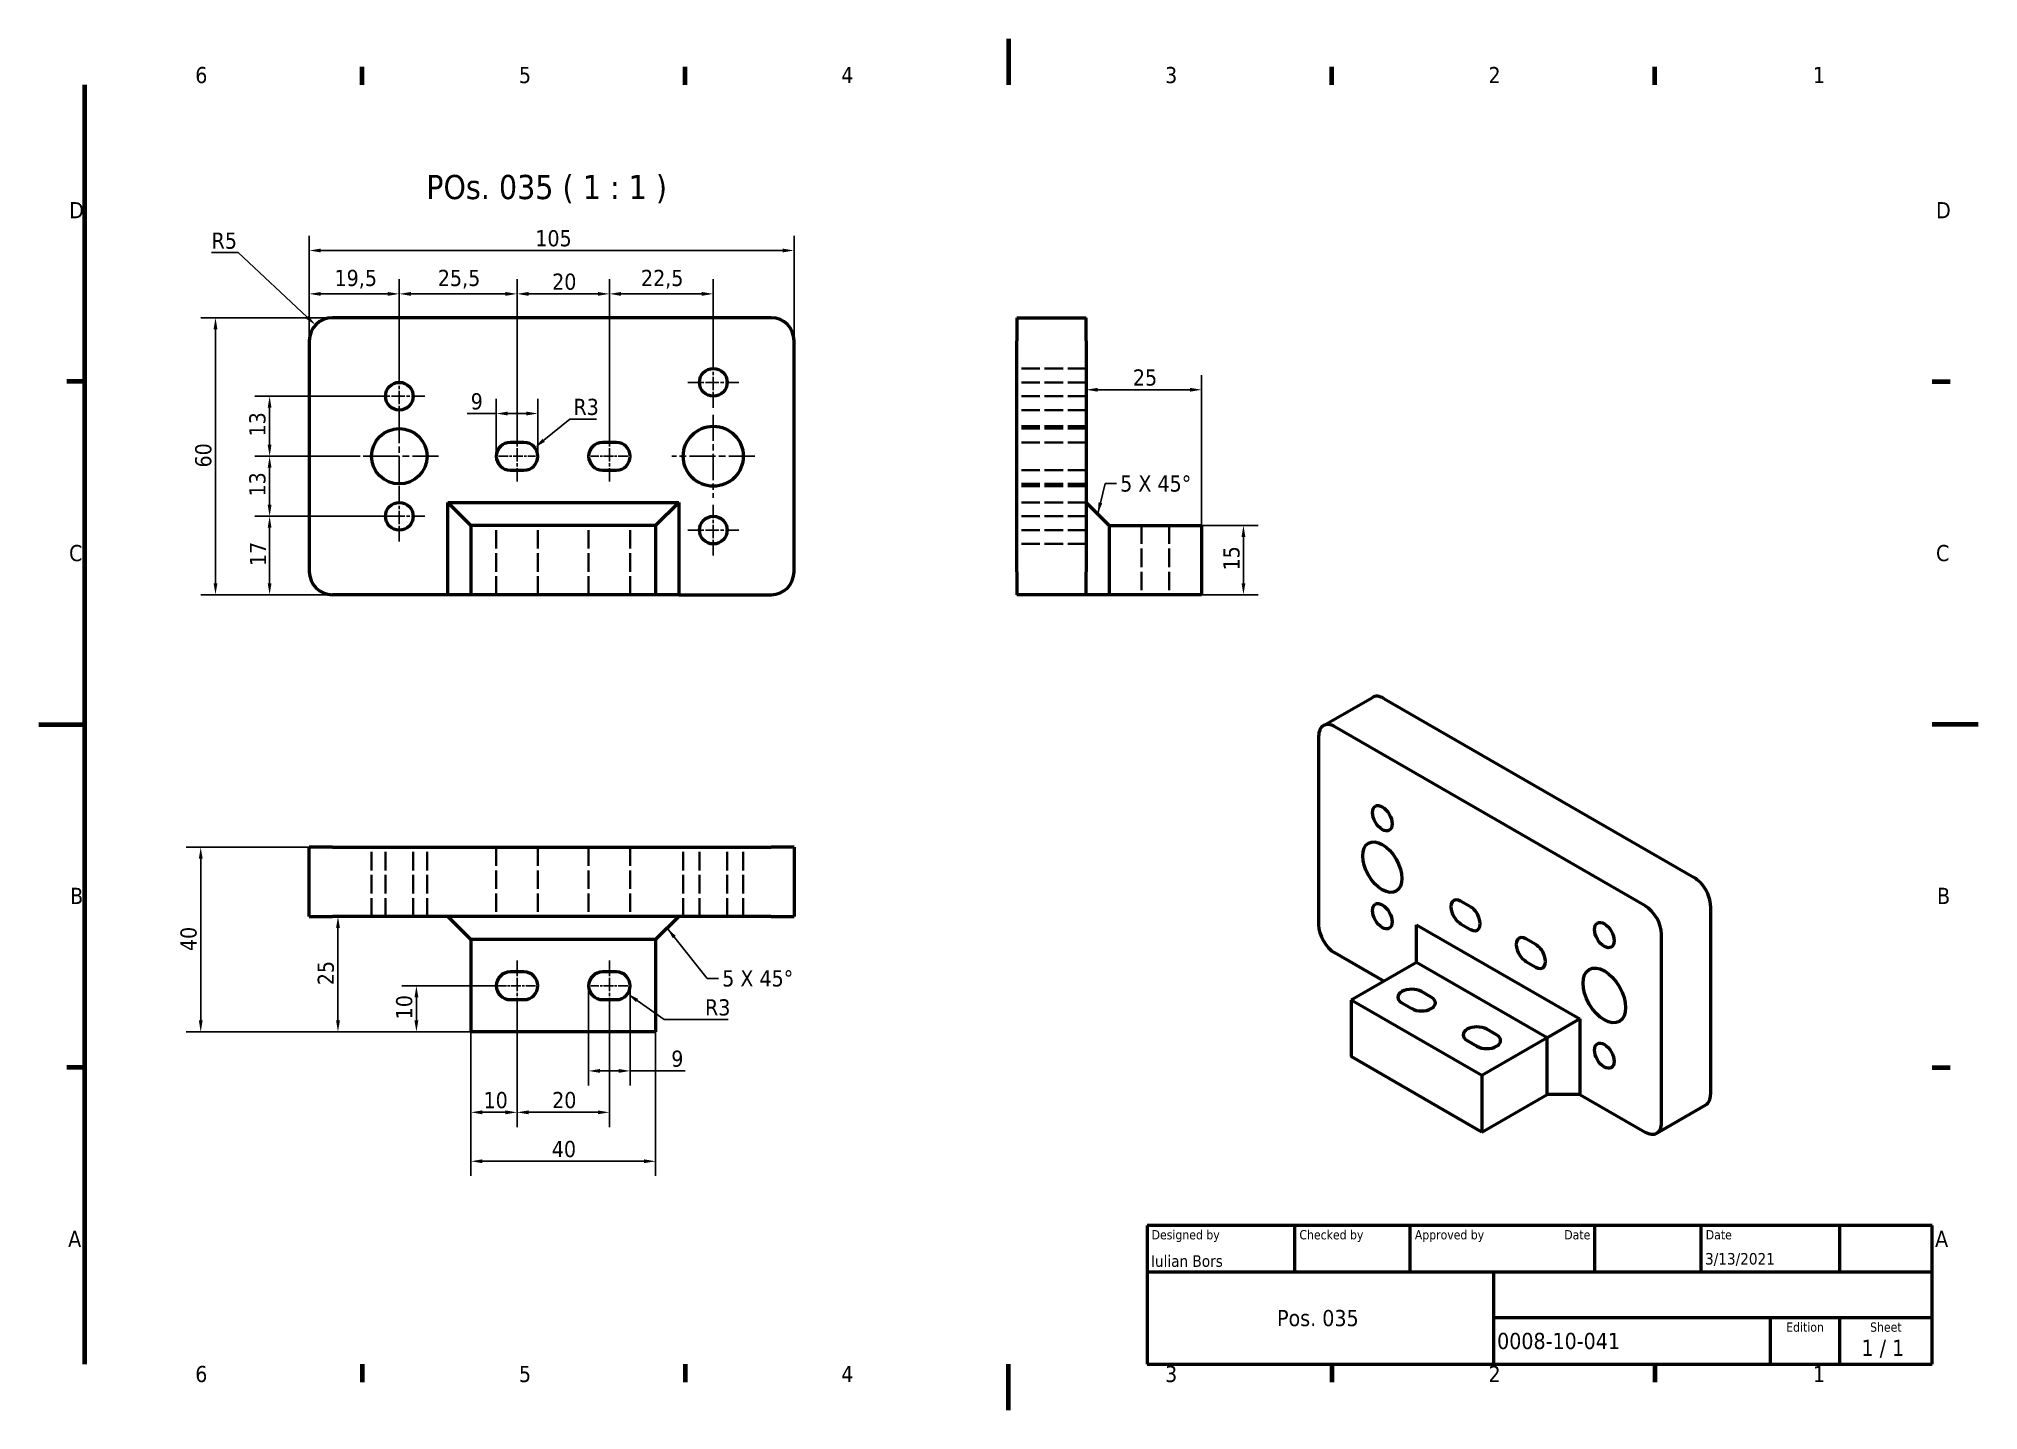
# Model space of a CAD drawing. Header units: millimetres. Extents: x 0 to 420, y 0 to 297.
import ezdxf
from ezdxf.enums import TextEntityAlignment as Align

# ---------------------------------------------------------------- set-up
doc = ezdxf.new("R2010")
doc.units = ezdxf.units.MM
doc.linetypes.add('CHAIN', pattern=[0.3543, 0.2362, -0.0295, 0.0591, -0.0295])
doc.linetypes.add('DASHED', pattern=[0.2068, 0.1655, -0.0413])
for name, color, linetype, lineweight in [('Border (ISO)', 7, 'Continuous', 70), ('Center Mark (ISO)', 7, 'Continuous', 25), ('Centerline (ISO)', 7, 'Continuous', 25), ('Dimension (ISO)', 7, 'Continuous', 25), ('Hidden (ISO)', 7, 'DASHED', 35), ('Symbol (ISO)', 7, 'Continuous', 25), ('Title (ISO)', 7, 'Continuous', 50), ('Visible (ISO)', 7, 'Continuous', 50)]:
    doc.layers.add(name, color=color, linetype=linetype, lineweight=lineweight)
doc.styles.add('Note Text (ISO)', font='tahoma.ttf')
doc.styles.add('Text Style39', font='tahoma.ttf')
doc.styles.add('Text Style41', font='tahoma.ttf')
doc.styles.add('Text Style45', font='tahoma.ttf')
doc.dimstyles.new('Default - Method 1b (ISO)', dxfattribs={"dimtxt": 3.5, "dimasz": 2.5, "dimexe": 3.175, "dimexo": 0, "dimgap": 0.762, "dimtad": 1, "dimtoh": 1, "dimrnd": 1e-08, "dimtxsty": 'Note Text (ISO)', "dimcen": 0.09, "dimdle": 10, "dimclrd": 256, "dimclre": 256, "dimclrt": 256, "dimazin": 2, "dimtfac": 1, "dimtmove": 0, "dimatfit": 3, "dimfxl": 0, "dimtolj": 1, "dimlwd": -1, "dimlwe": -1, "dimarcsym": 0})
doc.dimstyles.new('Default - Method 2b (ISO)$7', dxfattribs={"dimtxt": 3.5, "dimasz": 2.5, "dimexe": 3.175, "dimexo": 0, "dimgap": 0.762, "dimtad": 1, "dimtih": 1, "dimtoh": 1, "dimrnd": 1e-08, "dimtxsty": 'Note Text (ISO)', "dimcen": 0.09, "dimdle": 10, "dimclrd": 256, "dimclre": 256, "dimclrt": 256, "dimazin": 2, "dimtfac": 1, "dimtmove": 0, "dimatfit": 3, "dimfxl": 0, "dimtolj": 1, "dimlwd": -1, "dimlwe": -1, "dimarcsym": 0})

# ---------------------------------------------------------------- blocks, each defined once
blk = doc.blocks.new('Borders Default Border')
at = {"layer": 'Border (ISO)'}
for p, q in [((70, 287), (70, 290.9)), ((140, 287), (140, 290.9)), ((280, 287), (280, 290.9)), ((350, 287), (350, 290.9)), ((10, 222.75), (6.1, 222.75)), ((410, 222.75), (413.9, 222.75)), ((10, 74.25), (6.1, 74.25)), ((410, 74.25), (413.9, 74.25)), ((70, 10), (70, 6.1)), ((140, 10), (140, 6.1)), ((280, 10), (280, 6.1)), ((350, 10), (350, 6.1))]:
    blk.add_line(p, q, dxfattribs=at)
at = {"layer": 'Border (ISO)', "flags": 128}
for points in [[(210, 297), (210, 287)], [(10, 10), (10, 287)], [(0, 148.5), (10, 148.5)], [(420, 148.5), (410, 148.5)], [(210, 0), (210, 10)]]:
    blk.add_lwpolyline(points, dxfattribs=at)
at = {"layer": 'Border (ISO)', "char_height": 3.5, "attachment_point": 7, "style": 'Note Text (ISO)'}
for s, insert in [('6', (33.88, 287.33)), ('5', (103.98, 287.33)), ('4', (173.78, 287.4)), ('3', (243.91, 287.33)), ('2', (313.94, 287.4)), ('1', (384.21, 287.4)), ('D', (6.57, 258.13)), ('D', (410.87, 258.13)), ('C', (6.56, 183.81)), ('C', (410.86, 183.81)), ('B', (6.78, 109.63)), ('B', (411.08, 109.63)), ('A', (6.36, 35.38)), ('A', (410.66, 35.38)), ('6', (33.88, 6.03)), ('5', (103.98, 6.03)), ('4', (173.78, 6.1)), ('3', (243.91, 6.03)), ('2', (313.94, 6.1)), ('1', (384.21, 6.1))]:
    blk.add_mtext(s, dxfattribs=dict(at, insert=insert))
blk = doc.blocks.new('*D5')
at = {"layer": 'Defpoints', "color": 0}
for p in [(49.99, 193.6), (78.07, 193.6), (63.57, 176.6)]:
    blk.add_point(p, dxfattribs=at)
at = {"layer": 'Dimension (ISO)'}
for p, q in [((78.07, 193.6), (46.81, 193.6)), ((49.99, 179.1), (49.99, 191.1)), ((63.57, 176.6), (46.81, 176.6))]:
    blk.add_line(p, q, dxfattribs=at)
for points in [[(49.57, 191.1), (50.4, 191.1), (49.99, 193.6)], [(49.57, 179.1), (50.4, 179.1), (49.99, 176.6)]]:
    blk.add_solid(points, dxfattribs=at)
at = {"layer": 'Dimension (ISO)', "insert": (45.71, 182.82), "char_height": 3.5, "attachment_point": 1, "rotation": 90, "style": 'Note Text (ISO)'}
blk.add_mtext('\\A1;17', dxfattribs=at)
blk = doc.blocks.new('*D6')
at = {"layer": 'Defpoints', "color": 0}
for p in [(49.99, 206.6), (69.57, 206.6), (72.57, 193.6)]:
    blk.add_point(p, dxfattribs=at)
at = {"layer": 'Dimension (ISO)'}
for p, q in [((69.57, 206.6), (46.81, 206.6)), ((49.99, 196.1), (49.99, 204.1)), ((72.57, 193.6), (46.81, 193.6))]:
    blk.add_line(p, q, dxfattribs=at)
for points in [[(49.57, 204.1), (50.4, 204.1), (49.99, 206.6)], [(49.57, 196.1), (50.4, 196.1), (49.99, 193.6)]]:
    blk.add_solid(points, dxfattribs=at)
at = {"layer": 'Dimension (ISO)', "insert": (45.58, 197.87), "char_height": 3.5, "attachment_point": 1, "rotation": 90, "style": 'Note Text (ISO)'}
blk.add_mtext('\\A1;13', dxfattribs=at)
blk = doc.blocks.new('*D7')
at = {"layer": 'Defpoints', "color": 0}
for p in [(49.99, 219.6), (72.57, 219.6), (69.57, 206.6)]:
    blk.add_point(p, dxfattribs=at)
at = {"layer": 'Dimension (ISO)'}
for p, q in [((72.57, 219.6), (46.81, 219.6)), ((49.99, 209.1), (49.99, 217.1)), ((69.57, 206.6), (46.81, 206.6))]:
    blk.add_line(p, q, dxfattribs=at)
for points in [[(49.57, 217.1), (50.4, 217.1), (49.99, 219.6)], [(49.57, 209.1), (50.4, 209.1), (49.99, 206.6)]]:
    blk.add_solid(points, dxfattribs=at)
at = {"layer": 'Dimension (ISO)', "insert": (45.58, 210.87), "char_height": 3.5, "attachment_point": 1, "rotation": 90, "style": 'Note Text (ISO)'}
blk.add_mtext('\\A1;13', dxfattribs=at)
blk = doc.blocks.new('*D8')
at = {"layer": 'Defpoints', "color": 0}
for p in [(38.27, 236.6), (63.57, 236.6), (63.57, 176.6)]:
    blk.add_point(p, dxfattribs=at)
at = {"layer": 'Dimension (ISO)'}
for p, q in [((63.57, 236.6), (35.09, 236.6)), ((38.27, 179.1), (38.27, 234.1)), ((63.57, 176.6), (35.09, 176.6))]:
    blk.add_line(p, q, dxfattribs=at)
for points in [[(37.85, 234.1), (38.68, 234.1), (38.27, 236.6)], [(37.85, 179.1), (38.68, 179.1), (38.27, 176.6)]]:
    blk.add_solid(points, dxfattribs=at)
at = {"layer": 'Dimension (ISO)', "insert": (33.86, 204.16), "char_height": 3.5, "attachment_point": 1, "rotation": 90, "style": 'Note Text (ISO)'}
blk.add_mtext('\\A1;60', dxfattribs=at)
blk = doc.blocks.new('*D9')
at = {"layer": 'Defpoints', "color": 0}
for p in [(78.07, 241.76), (58.57, 231.6), (78.07, 225.1)]:
    blk.add_point(p, dxfattribs=at)
at = {"layer": 'Dimension (ISO)'}
for p, q in [((58.57, 231.6), (58.57, 244.93)), ((78.07, 225.1), (78.07, 244.93)), ((61.07, 241.76), (75.57, 241.76))]:
    blk.add_line(p, q, dxfattribs=at)
for points in [[(61.07, 242.17), (61.07, 241.34), (58.57, 241.76)], [(75.57, 242.17), (75.57, 241.34), (78.07, 241.76)]]:
    blk.add_solid(points, dxfattribs=at)
at = {"layer": 'Dimension (ISO)', "insert": (64.04, 246.96), "char_height": 3.5, "attachment_point": 1, "style": 'Note Text (ISO)'}
blk.add_mtext('\\A1;19,5', dxfattribs=at)
blk = doc.blocks.new('*D10')
at = {"layer": 'Defpoints', "color": 0}
for p in [(103.57, 241.76), (78.07, 225.1), (103.57, 212.1)]:
    blk.add_point(p, dxfattribs=at)
at = {"layer": 'Dimension (ISO)'}
for p, q in [((78.07, 225.1), (78.07, 244.93)), ((103.57, 212.1), (103.57, 244.93)), ((80.57, 241.76), (101.07, 241.76))]:
    blk.add_line(p, q, dxfattribs=at)
for points in [[(80.57, 242.17), (80.57, 241.34), (78.07, 241.76)], [(101.07, 242.17), (101.07, 241.34), (103.57, 241.76)]]:
    blk.add_solid(points, dxfattribs=at)
at = {"layer": 'Dimension (ISO)', "insert": (86.41, 246.96), "char_height": 3.5, "attachment_point": 1, "style": 'Note Text (ISO)'}
blk.add_mtext('\\A1;25,5', dxfattribs=at)
blk = doc.blocks.new('*D11')
at = {"layer": 'Defpoints', "color": 0}
for p in [(123.57, 241.76), (103.57, 212.1), (123.57, 212.1)]:
    blk.add_point(p, dxfattribs=at)
at = {"layer": 'Dimension (ISO)'}
for p, q in [((103.57, 212.1), (103.57, 244.93)), ((123.57, 212.1), (123.57, 244.93)), ((106.07, 241.76), (121.07, 241.76))]:
    blk.add_line(p, q, dxfattribs=at)
for points in [[(106.07, 242.17), (106.07, 241.34), (103.57, 241.76)], [(121.07, 242.17), (121.07, 241.34), (123.57, 241.76)]]:
    blk.add_solid(points, dxfattribs=at)
at = {"layer": 'Dimension (ISO)', "insert": (111.17, 246.16), "char_height": 3.5, "attachment_point": 1, "style": 'Note Text (ISO)'}
blk.add_mtext('\\A1;20', dxfattribs=at)
blk = doc.blocks.new('*D12')
at = {"layer": 'Defpoints', "color": 0}
for p in [(146.07, 241.76), (146.07, 228.1), (123.57, 212.1)]:
    blk.add_point(p, dxfattribs=at)
at = {"layer": 'Dimension (ISO)'}
for p, q in [((123.57, 212.1), (123.57, 244.93)), ((146.07, 228.1), (146.07, 244.93)), ((126.07, 241.76), (143.57, 241.76))]:
    blk.add_line(p, q, dxfattribs=at)
for points in [[(126.07, 242.17), (126.07, 241.34), (123.57, 241.76)], [(143.57, 242.17), (143.57, 241.34), (146.07, 241.76)]]:
    blk.add_solid(points, dxfattribs=at)
at = {"layer": 'Dimension (ISO)', "insert": (130.41, 246.96), "char_height": 3.5, "attachment_point": 1, "style": 'Note Text (ISO)'}
blk.add_mtext('\\A1;22,5', dxfattribs=at)
blk = doc.blocks.new('*D13')
at = {"layer": 'Defpoints', "color": 0}
for p in [(163.57, 251.15), (58.57, 231.6), (163.57, 231.6)]:
    blk.add_point(p, dxfattribs=at)
at = {"layer": 'Dimension (ISO)'}
for p, q in [((58.57, 231.6), (58.57, 254.33)), ((163.57, 231.6), (163.57, 254.33)), ((61.07, 251.15), (161.07, 251.15))]:
    blk.add_line(p, q, dxfattribs=at)
for points in [[(61.07, 251.57), (61.07, 250.74), (58.57, 251.15)], [(161.07, 251.57), (161.07, 250.74), (163.57, 251.15)]]:
    blk.add_solid(points, dxfattribs=at)
at = {"layer": 'Dimension (ISO)', "insert": (107.52, 255.56), "char_height": 3.5, "attachment_point": 1, "style": 'Note Text (ISO)'}
blk.add_mtext('\\A1;105', dxfattribs=at)
blk = doc.blocks.new('*D14')
at = {"layer": 'Defpoints', "color": 0}
for p in [(59.93, 235.02), (63.57, 231.6)]:
    blk.add_point(p, dxfattribs=at)
at = {"layer": 'Dimension (ISO)'}
for p, q in [((37.42, 250.71), (43.19, 250.71)), ((43.19, 250.71), (58.1, 236.73))]:
    blk.add_line(p, q, dxfattribs=at)
blk.add_solid([(58.39, 237.03), (57.82, 236.42), (59.93, 235.02)], dxfattribs=at)
at = {"layer": 'Dimension (ISO)', "insert": (37.42, 255.04), "char_height": 3.5, "attachment_point": 1, "style": 'Note Text (ISO)'}
blk.add_mtext('\\A1;R5', dxfattribs=at)
blk = doc.blocks.new('*D15')
at = {"layer": 'Defpoints', "color": 0}
for p in [(63.57, 121.91), (35.07, 81.91), (93.57, 81.91)]:
    blk.add_point(p, dxfattribs=at)
at = {"layer": 'Dimension (ISO)'}
for p, q in [((63.57, 121.91), (31.9, 121.91)), ((35.07, 119.41), (35.07, 84.41)), ((93.57, 81.91), (31.9, 81.91))]:
    blk.add_line(p, q, dxfattribs=at)
for points in [[(34.66, 119.41), (35.49, 119.41), (35.07, 121.91)], [(34.66, 84.41), (35.49, 84.41), (35.07, 81.91)]]:
    blk.add_solid(points, dxfattribs=at)
at = {"layer": 'Dimension (ISO)', "insert": (30.67, 99.43), "char_height": 3.5, "attachment_point": 1, "rotation": 90, "style": 'Note Text (ISO)'}
blk.add_mtext('\\A1;40', dxfattribs=at)
blk = doc.blocks.new('*D16')
at = {"layer": 'Defpoints', "color": 0}
for p in [(64.79, 106.91), (64.79, 81.91), (93.57, 81.91)]:
    blk.add_point(p, dxfattribs=at)
at = {"layer": 'Dimension (ISO)'}
for p, q in [((64.79, 104.41), (64.79, 84.41)), ((93.57, 81.91), (61.62, 81.91))]:
    blk.add_line(p, q, dxfattribs=at)
for points in [[(64.38, 104.41), (65.21, 104.41), (64.79, 106.91)], [(64.38, 84.41), (65.21, 84.41), (64.79, 81.91)]]:
    blk.add_solid(points, dxfattribs=at)
at = {"layer": 'Dimension (ISO)', "insert": (60.39, 92.04), "char_height": 3.5, "attachment_point": 1, "rotation": 90, "style": 'Note Text (ISO)'}
blk.add_mtext('\\A1;25', dxfattribs=at)
blk = doc.blocks.new('*D17')
at = {"layer": 'Defpoints', "color": 0}
for p in [(99.57, 91.91), (81.78, 81.91), (93.57, 81.91)]:
    blk.add_point(p, dxfattribs=at)
at = {"layer": 'Dimension (ISO)'}
for p, q in [((99.57, 91.91), (78.6, 91.91)), ((81.78, 89.41), (81.78, 84.41)), ((93.57, 81.91), (78.6, 81.91))]:
    blk.add_line(p, q, dxfattribs=at)
for points in [[(81.36, 89.41), (82.19, 89.41), (81.78, 91.91)], [(81.36, 84.41), (82.19, 84.41), (81.78, 81.91)]]:
    blk.add_solid(points, dxfattribs=at)
at = {"layer": 'Dimension (ISO)', "insert": (77.37, 84.65), "char_height": 3.5, "attachment_point": 1, "rotation": 90, "style": 'Note Text (ISO)'}
blk.add_mtext('\\A1;10', dxfattribs=at)
blk = doc.blocks.new('*D18')
at = {"layer": 'Defpoints', "color": 0}
for p in [(108.07, 215.84), (99.07, 206.6), (108.07, 206.6)]:
    blk.add_point(p, dxfattribs=at)
at = {"layer": 'Dimension (ISO)'}
for p, q in [((99.07, 206.6), (99.07, 219.02)), ((108.07, 206.6), (108.07, 219.02)), ((99.07, 215.84), (92.78, 215.84)), ((105.57, 215.84), (101.57, 215.84))]:
    blk.add_line(p, q, dxfattribs=at)
for points in [[(101.57, 216.26), (101.57, 215.43), (99.07, 215.84)], [(105.57, 216.26), (105.57, 215.43), (108.07, 215.84)]]:
    blk.add_solid(points, dxfattribs=at)
at = {"layer": 'Dimension (ISO)', "insert": (93.54, 220.24), "char_height": 3.5, "attachment_point": 1, "style": 'Note Text (ISO)'}
blk.add_mtext('\\A1;9', dxfattribs=at)
blk = doc.blocks.new('*D19')
at = {"layer": 'Defpoints', "color": 0}
for p in [(105.07, 206.6), (107.41, 208.48)]:
    blk.add_point(p, dxfattribs=at)
at = {"layer": 'Dimension (ISO)'}
for p, q in [((115.02, 214.64), (109.35, 210.05)), ((120.77, 214.64), (115.02, 214.64))]:
    blk.add_line(p, q, dxfattribs=at)
blk.add_solid([(109.09, 210.38), (109.61, 209.73), (107.41, 208.48)], dxfattribs=at)
at = {"layer": 'Dimension (ISO)', "insert": (115.78, 219.04), "char_height": 3.5, "attachment_point": 1, "style": 'Note Text (ISO)'}
blk.add_mtext('\\A1;R3', dxfattribs=at)
blk = doc.blocks.new('*D20')
at = {"layer": 'Defpoints', "color": 0}
for p in [(103.57, 86.41), (93.57, 81.91), (103.57, 64.51)]:
    blk.add_point(p, dxfattribs=at)
at = {"layer": 'Dimension (ISO)'}
for p, q in [((103.57, 86.41), (103.57, 61.33)), ((93.57, 81.91), (93.57, 61.33)), ((96.07, 64.51), (101.07, 64.51))]:
    blk.add_line(p, q, dxfattribs=at)
for points in [[(96.07, 64.93), (96.07, 64.09), (93.57, 64.51)], [(101.07, 64.93), (101.07, 64.09), (103.57, 64.51)]]:
    blk.add_solid(points, dxfattribs=at)
at = {"layer": 'Dimension (ISO)', "insert": (96.31, 68.91), "char_height": 3.5, "attachment_point": 1, "style": 'Note Text (ISO)'}
blk.add_mtext('\\A1;10', dxfattribs=at)
blk = doc.blocks.new('*D21')
at = {"layer": 'Defpoints', "color": 0}
for p in [(103.57, 86.41), (123.57, 86.41), (123.57, 64.51)]:
    blk.add_point(p, dxfattribs=at)
at = {"layer": 'Dimension (ISO)'}
for p, q in [((103.57, 86.41), (103.57, 61.33)), ((123.57, 86.41), (123.57, 61.33)), ((106.07, 64.51), (121.07, 64.51))]:
    blk.add_line(p, q, dxfattribs=at)
for points in [[(106.07, 64.93), (106.07, 64.09), (103.57, 64.51)], [(121.07, 64.93), (121.07, 64.09), (123.57, 64.51)]]:
    blk.add_solid(points, dxfattribs=at)
at = {"layer": 'Dimension (ISO)', "insert": (111.17, 68.92), "char_height": 3.5, "attachment_point": 1, "style": 'Note Text (ISO)'}
blk.add_mtext('\\A1;20', dxfattribs=at)
blk = doc.blocks.new('*D22')
at = {"layer": 'Defpoints', "color": 0}
for p in [(93.57, 81.91), (133.57, 81.91), (133.57, 53.91)]:
    blk.add_point(p, dxfattribs=at)
at = {"layer": 'Dimension (ISO)'}
for p, q in [((93.57, 81.91), (93.57, 50.74)), ((133.57, 81.91), (133.57, 50.74)), ((96.07, 53.91), (131.07, 53.91))]:
    blk.add_line(p, q, dxfattribs=at)
for points in [[(96.07, 54.33), (96.07, 53.5), (93.57, 53.91)], [(131.07, 54.33), (131.07, 53.5), (133.57, 53.91)]]:
    blk.add_solid(points, dxfattribs=at)
at = {"layer": 'Dimension (ISO)', "insert": (111.09, 58.32), "char_height": 3.5, "attachment_point": 1, "style": 'Note Text (ISO)'}
blk.add_mtext('\\A1;40', dxfattribs=at)
blk = doc.blocks.new('*D23')
at = {"layer": 'Defpoints', "color": 0}
for p in [(119.07, 91.91), (128.07, 91.91), (128.07, 73.48)]:
    blk.add_point(p, dxfattribs=at)
at = {"layer": 'Dimension (ISO)'}
for p, q in [((119.07, 91.91), (119.07, 70.3)), ((128.07, 91.91), (128.07, 70.3)), ((121.57, 73.48), (125.57, 73.48)), ((128.07, 73.48), (140, 73.48))]:
    blk.add_line(p, q, dxfattribs=at)
for points in [[(121.57, 73.9), (121.57, 73.06), (119.07, 73.48)], [(125.57, 73.9), (125.57, 73.06), (128.07, 73.48)]]:
    blk.add_solid(points, dxfattribs=at)
at = {"layer": 'Dimension (ISO)', "insert": (136.97, 77.88), "char_height": 3.5, "attachment_point": 1, "style": 'Note Text (ISO)'}
blk.add_mtext('\\A1;9', dxfattribs=at)
blk = doc.blocks.new('*D24')
at = {"layer": 'Defpoints', "color": 0}
for p in [(125.07, 91.91), (127.53, 90.18)]:
    blk.add_point(p, dxfattribs=at)
at = {"layer": 'Dimension (ISO)'}
for p, q in [((135.46, 84.59), (129.57, 88.74)), ((149.27, 84.59), (135.46, 84.59))]:
    blk.add_line(p, q, dxfattribs=at)
blk.add_solid([(129.81, 89.08), (129.33, 88.4), (127.53, 90.18)], dxfattribs=at)
at = {"layer": 'Dimension (ISO)', "insert": (144.28, 88.99), "char_height": 3.5, "attachment_point": 1, "style": 'Note Text (ISO)'}
blk.add_mtext('\\A1;R3', dxfattribs=at)
blk = doc.blocks.new('*D25')
at = {"layer": 'Defpoints', "color": 0}
for p in [(226.82, 220.99), (251.82, 220.99), (251.82, 191.6)]:
    blk.add_point(p, dxfattribs=at)
at = {"layer": 'Dimension (ISO)'}
for p, q in [((251.82, 191.6), (251.82, 224.17)), ((229.32, 220.99), (249.32, 220.99))]:
    blk.add_line(p, q, dxfattribs=at)
for points in [[(229.32, 221.41), (229.32, 220.58), (226.82, 220.99)], [(249.32, 221.41), (249.32, 220.58), (251.82, 220.99)]]:
    blk.add_solid(points, dxfattribs=at)
at = {"layer": 'Dimension (ISO)', "insert": (236.94, 225.4), "char_height": 3.5, "attachment_point": 1, "style": 'Note Text (ISO)'}
blk.add_mtext('\\A1;25', dxfattribs=at)
blk = doc.blocks.new('*D26')
at = {"layer": 'Defpoints', "color": 0}
for p in [(251.82, 191.6), (251.82, 176.6), (260.88, 176.6)]:
    blk.add_point(p, dxfattribs=at)
at = {"layer": 'Dimension (ISO)'}
for p, q in [((251.82, 191.6), (264.05, 191.6)), ((260.88, 189.1), (260.88, 179.1)), ((251.82, 176.6), (264.05, 176.6))]:
    blk.add_line(p, q, dxfattribs=at)
for points in [[(260.46, 189.1), (261.3, 189.1), (260.88, 191.6)], [(260.46, 179.1), (261.3, 179.1), (260.88, 176.6)]]:
    blk.add_solid(points, dxfattribs=at)
at = {"layer": 'Dimension (ISO)', "insert": (256.53, 181.86), "char_height": 3.5, "attachment_point": 1, "rotation": 90, "style": 'Note Text (ISO)'}
blk.add_mtext('\\A1;15', dxfattribs=at)
blk = doc.blocks.new('Title Blocks I.A.B')
at = {"layer": 'Title (ISO)'}
for p, q in [((270.07, 130), (100.07, 130)), ((100.07, 130), (100.07, 100)), ((132.07, 120), (132.07, 130)), ((157.07, 120), (157.07, 130)), ((197.07, 120), (197.07, 130)), ((220.07, 120), (220.07, 130)), ((250.07, 120), (250.07, 130)), ((270.07, 100), (270.07, 130)), ((100.07, 120), (270.07, 120)), ((175.07, 120), (175.07, 100)), ((270.07, 110), (175.07, 110)), ((235.07, 100), (235.07, 110)), ((250.07, 100), (250.07, 110)), ((100.07, 100), (270.07, 100))]:
    blk.add_line(p, q, dxfattribs=at)
at = {"layer": 'Title (ISO)', "style": 'Text Style41'}
for s, p in [('Designed by', (101.07, 129)), ('Checked by', (133.07, 129)), ('Approved by', (158.07, 129)), ('Date', (221.07, 129))]:
    blk.add_text(s, height=2, dxfattribs=at).set_placement(p, align=Align.TOP_LEFT)
blk.add_text('Date', height=2, dxfattribs=at).set_placement((196.07, 129), align=Align.TOP_RIGHT)
for s, p in [('Edition', (242.57, 109)), ('Sheet', (260.07, 109))]:
    blk.add_text(s, height=2, dxfattribs=at).set_placement(p, align=Align.TOP_CENTER)
at = {"layer": 'Title (ISO)', "style": 'Note Text (ISO)'}
blk.add_text('1 / 1 ', height=3.5, dxfattribs=at).set_placement((260.07, 103.5), align=Align.MIDDLE_CENTER)
at = {"layer": 'Title (ISO)'}
for tag, p, height, style in [('AUTHOR_001', (100.92, 121.05), 2.5, 'Text Style39'), ('CREATION_DATE_001', (220.91, 121.54), 2.5, 'Text Style39'), ('COMPANY_001', (128.23, 108.21), 3.5, 'Note Text (ISO)'), ('PART_NUMBER_001', (175.88, 103.25), 3.5, 'Note Text (ISO)')]:
    blk.add_attdef(tag, p, '', height=height, dxfattribs=dict(at, style=style))
at = {"layer": 'Title (ISO)', "style": 'Text Style39'}
for tag, p in [('CHECKED_BY', (133.07, 121)), ('ENG_APPROVED_BY', (158.07, 121))]:
    blk.add_attdef(tag, text='', height=2.5, dxfattribs=at).set_placement(p, align=Align.BOTTOM_LEFT)
blk.add_attdef('ENG_APPROVAL_DATE', text='', height=2.5, dxfattribs=at).set_placement((196.07, 121), align=Align.BOTTOM_RIGHT)
at = {"layer": 'Title (ISO)', "style": 'Note Text (ISO)'}
for tag, p in [('TITLE', (222.57, 115)), ('REVISION_NUMBER', (242.57, 103.5))]:
    blk.add_attdef(tag, text='', height=3.5, dxfattribs=at).set_placement(p, align=Align.MIDDLE_CENTER)

msp = doc.modelspace()

# ---------------------------------------------------------------- linework, layer by layer
at = {"layer": 'Center Mark (ISO)', "linetype": 'CHAIN', "ltscale": 12.223182}
for p, q in [((146.0737, 228.0953), (146.0737, 217.0953)), ((78.0737, 225.0953), (78.0737, 214.0953)), ((83.5737, 219.5953), (72.5737, 219.5953)), ((151.5737, 222.5953), (140.5737, 222.5953)), ((78.0737, 199.0953), (78.0737, 188.0953)), ((83.5737, 193.5953), (72.5737, 193.5953)), ((146.0737, 196.0953), (146.0737, 185.0953)), ((151.5737, 190.5953), (140.5737, 190.5953))]:
    msp.add_line(p, q, dxfattribs=at)
at = {"layer": 'Center Mark (ISO)', "linetype": 'CHAIN', "ltscale": 23.990969}
for p, q in [((78.0737, 215.0953), (78.0737, 198.0953)), ((146.0737, 215.5953), (146.0737, 197.5953)), ((86.5737, 206.5953), (69.5737, 206.5953)), ((155.0737, 206.5953), (137.0737, 206.5953))]:
    msp.add_line(p, q, dxfattribs=at)
at = {"layer": 'Centerline (ISO)', "linetype": 'CHAIN', "ltscale": 12.223182}
for p, q in [((103.5737, 201.0953), (103.5737, 212.0953)), ((123.5737, 201.0953), (123.5737, 212.0953)), ((103.5737, 86.4125), (103.5737, 97.4125)), ((123.5737, 86.4125), (123.5737, 97.4125))]:
    msp.add_line(p, q, dxfattribs=at)
at = {"layer": 'Centerline (ISO)', "linetype": 'CHAIN', "ltscale": 8.88956}
for p, q in [((99.5737, 206.5953), (107.5737, 206.5953)), ((127.5737, 206.5953), (119.5737, 206.5953)), ((107.5737, 91.9125), (99.5737, 91.9125)), ((127.5737, 91.9125), (119.5737, 91.9125))]:
    msp.add_line(p, q, dxfattribs=at)
at = {"layer": 'Hidden (ISO)', "ltscale": 24.17795}
for p, q in [((226.8154, 225.5953), (211.8154, 225.5953)), ((226.8154, 222.5953), (211.8154, 222.5953)), ((226.8154, 219.5953), (211.8154, 219.5953)), ((226.8154, 216.5953), (211.8154, 216.5953)), ((226.8154, 213.0953), (211.8154, 213.0953)), ((226.8154, 212.5953), (211.8154, 212.5953)), ((226.8154, 209.5953), (211.8154, 209.5953)), ((226.8154, 203.5953), (211.8154, 203.5953)), ((226.8154, 200.5953), (211.8154, 200.5953)), ((226.8154, 200.0953), (211.8154, 200.0953)), ((226.8154, 196.5953), (211.8154, 196.5953)), ((226.8154, 193.5953), (211.8154, 193.5953)), ((99.0737, 176.5953), (99.0737, 191.5953)), ((108.0737, 176.5953), (108.0737, 191.5953)), ((119.0737, 176.5953), (119.0737, 191.5953)), ((128.0737, 176.5953), (128.0737, 191.5953)), ((226.8154, 190.5953), (211.8154, 190.5953)), ((238.8154, 191.5953), (238.8154, 176.5953)), ((244.8154, 191.5953), (244.8154, 176.5953)), ((226.8154, 187.5953), (211.8154, 187.5953)), ((72.0737, 106.9125), (72.0737, 121.9125)), ((75.0737, 106.9125), (75.0737, 121.9125)), ((81.0737, 106.9125), (81.0737, 121.9125)), ((84.0737, 106.9125), (84.0737, 121.9125)), ((99.0737, 121.9125), (99.0737, 106.9125)), ((108.0737, 121.9125), (108.0737, 106.9125)), ((119.0737, 121.9125), (119.0737, 106.9125)), ((128.0737, 121.9125), (128.0737, 106.9125)), ((139.5737, 106.9125), (139.5737, 121.9125)), ((143.0737, 106.9125), (143.0737, 121.9125)), ((149.0737, 106.9125), (149.0737, 121.9125)), ((152.5737, 106.9125), (152.5737, 121.9125))]:
    msp.add_line(p, q, dxfattribs=at)
at = {"layer": 'Visible (ISO)'}
for p, q in [((158.5737, 236.5953), (63.5737, 236.5953)), ((211.8154, 236.5953), (211.8154, 231.5953)), ((211.8154, 236.5953), (226.8154, 236.5953)), ((226.8154, 231.5953), (226.8154, 236.5953)), ((58.5737, 231.5953), (58.5737, 181.5953)), ((163.5737, 181.5953), (163.5737, 231.5953)), ((211.8154, 181.5953), (211.8154, 231.5953)), ((226.8154, 231.5953), (226.8154, 181.5953)), ((105.0737, 209.5953), (102.0737, 209.5953)), ((125.0737, 209.5953), (122.0737, 209.5953)), ((102.0737, 203.5953), (105.0737, 203.5953)), ((122.0737, 203.5953), (125.0737, 203.5953)), ((88.5737, 196.5953), (138.5737, 196.5953)), ((93.5737, 191.5953), (88.5737, 196.5953)), ((88.5737, 176.5953), (88.5737, 196.5953)), ((138.5737, 196.5953), (133.5737, 191.5953)), ((138.5737, 196.5953), (138.5737, 176.5953)), ((231.8154, 191.5953), (226.8154, 196.5953)), ((93.5737, 191.5953), (93.5737, 176.5953)), ((133.5737, 191.5953), (93.5737, 191.5953)), ((133.5737, 191.5953), (133.5737, 176.5953)), ((231.8154, 191.5953), (231.8154, 176.5953)), ((231.8154, 191.5953), (251.8154, 191.5953)), ((251.8154, 191.5953), (251.8154, 176.5953)), ((211.8154, 181.5953), (211.8154, 176.5953)), ((226.8154, 176.5953), (226.8154, 181.5953)), ((88.5737, 176.5953), (63.5737, 176.5953)), ((93.5737, 176.5953), (88.5737, 176.5953)), ((133.5737, 176.5953), (93.5737, 176.5953)), ((138.5737, 176.5953), (133.5737, 176.5953)), ((138.5737, 176.5953), (158.5737, 176.5953)), ((226.8154, 176.5953), (211.8154, 176.5953)), ((231.8154, 176.5953), (226.8154, 176.5953)), ((251.8154, 176.5953), (231.8154, 176.5953)), ((278.1972, 148.2571), (288.8038, 154.3808)), ((291.3038, 154.1332), (358.479, 115.3496)), ((347.8724, 109.2258), (280.6972, 148.0094)), ((277.1617, 145.9682), (277.1617, 105.1434)), ((63.5737, 121.9125), (58.5737, 121.9125)), ((58.5737, 106.9125), (58.5737, 121.9125)), ((63.5737, 121.9125), (158.5737, 121.9125)), ((163.5737, 121.9125), (158.5737, 121.9125)), ((163.5737, 121.9125), (163.5737, 106.9125)), ((310.0421, 109.0217), (307.9208, 110.2465)), ((362.0145, 109.2258), (362.0145, 68.401)), ((58.5737, 106.9125), (63.5737, 106.9125)), ((158.5737, 106.9125), (63.5737, 106.9125)), ((93.5737, 101.9125), (88.5737, 106.9125)), ((138.5737, 106.9125), (133.5737, 101.9125)), ((158.5737, 106.9125), (163.5737, 106.9125)), ((298.3749, 105.1434), (333.7302, 84.7309)), ((298.3749, 96.9784), (298.3749, 105.1434)), ((307.9208, 105.3475), (310.0421, 104.1227)), ((133.5737, 101.9125), (93.5737, 101.9125)), ((93.5737, 101.9125), (93.5737, 81.9125)), ((133.5737, 101.9125), (133.5737, 81.9125)), ((324.1843, 100.8568), (322.063, 102.0815)), ((351.4079, 62.2773), (351.4079, 103.1021)), ((291.3038, 92.8959), (280.6972, 99.0196)), ((298.3749, 96.9784), (284.2328, 88.8134)), ((326.6592, 80.6485), (298.3749, 96.9784)), ((322.063, 97.1825), (324.1843, 95.9578)), ((105.0737, 94.9125), (102.0737, 94.9125)), ((125.0737, 94.9125), (122.0737, 94.9125)), ((102.0737, 88.9125), (105.0737, 88.9125)), ((122.0737, 88.9125), (125.0737, 88.9125)), ((284.2328, 88.8134), (284.2328, 76.566)), ((312.517, 72.4835), (284.2328, 88.8134)), ((295.1929, 88.2011), (297.3142, 86.9763)), ((301.5569, 89.4258), (299.4355, 90.6505)), ((333.7302, 84.7309), (326.6592, 80.6485)), ((333.7302, 84.7309), (333.7302, 68.401)), ((133.5737, 81.9125), (93.5737, 81.9125)), ((309.335, 80.0361), (311.4564, 78.8113)), ((326.6592, 80.6485), (312.517, 72.4835)), ((315.699, 81.2608), (313.5777, 82.4856)), ((326.6592, 68.401), (326.6592, 80.6485)), ((312.517, 60.236), (284.2328, 76.566)), ((312.517, 72.4835), (312.517, 60.236)), ((312.517, 60.236), (326.6592, 68.401)), ((333.7302, 68.401), (326.6592, 68.401)), ((333.7302, 68.401), (347.8724, 60.236)), ((350.3724, 59.9884), (360.979, 66.1121))]:
    msp.add_line(p, q, dxfattribs=at)
for centre, radius in [((146.0737, 222.5953), 3), ((78.0737, 219.5953), 3), ((78.0737, 206.5953), 6), ((146.0737, 206.5953), 6.5), ((78.0737, 193.5953), 3), ((146.0737, 190.5953), 3)]:
    msp.add_circle(centre, radius, dxfattribs=at)
for centre, radius, start, end in [((63.5737, 231.5953), 5, 90, 180), ((158.5737, 231.5953), 5, 0, 90), ((102.0737, 206.5953), 3, 90, 270), ((105.0737, 206.5953), 3, 270, 90), ((122.0737, 206.5953), 3, 90, 270), ((125.0737, 206.5953), 3, 270, 90), ((63.5737, 181.5953), 5, 180, 270), ((158.5737, 181.5953), 5, 270, 0), ((102.0737, 91.9125), 3, 90, 270), ((105.0737, 91.9125), 3, 270, 90), ((122.0737, 91.9125), 3, 90, 270), ((125.0737, 91.9125), 3, 270, 90)]:
    msp.add_arc(centre, radius, start, end, dxfattribs=at)
for centre, major_axis, start_param, end_param in [((291.3038, 150.0507), (-2.5, 4.3301), 5.49778714, 6.28318531), ((280.6972, 143.9269), (-2.5, 4.3301), 5.49778714, 7.06858347), ((358.479, 111.2671), (2.5, -4.3301), 0.78539816, 2.35619449), ((307.9208, 107.797), (-1.5, 2.5981), 5.49778714, 8.6393798), ((347.8724, 105.1434), (-2.5, 4.3301), 3.92699082, 5.49778714), ((280.6972, 103.1021), (2.5, -4.3301), 3.92699082, 5.49778714), ((310.0421, 106.5722), (1.5, -2.5981), 5.49778714, 8.6393798), ((322.063, 99.632), (-1.5, 2.5981), 5.49778714, 8.6393798), ((324.1843, 98.4073), (1.5, -2.5981), 5.49778714, 8.6393798), ((297.3142, 89.4258), (-3, 0), 3.92699082, 7.06858347), ((299.4355, 88.2011), (3, 0), 3.92699082, 7.06858347), ((311.4564, 81.2608), (-3, 0), 3.92699082, 7.06858347), ((313.5777, 80.0361), (3, 0), 3.92699082, 7.06858347), ((358.479, 70.4423), (2.5, -4.3301), 0, 0.78539816), ((347.8724, 64.3185), (2.5, -4.3301), 5.49778714, 7.06858347)]:
    msp.add_ellipse(centre, major_axis=major_axis, ratio=0.57735027, start_param=start_param, end_param=end_param, dxfattribs=at)
for centre, major_axis in [((290.9503, 128.2094), (-1.5, 2.5981)), ((290.9503, 117.5949), (-3, 5.1962)), ((290.9503, 106.9805), (-1.5, 2.5981)), ((339.0335, 102.898), (-1.5, 2.5981)), ((339.0335, 89.834), (-3.25, 5.6292)), ((339.0335, 76.7701), (-1.5, 2.5981))]:
    msp.add_ellipse(centre, major_axis=major_axis, ratio=0.57735027, dxfattribs=at)

# ---------------------------------------------------------------- block references
msp.add_blockref('Borders Default Border', (0, 0))
msp.add_blockref('Title Blocks I.A.B', (139.9286, -90)).add_auto_attribs({'PART_NUMBER_001': '0008-10-041', 'COMPANY_001': 'Pos. 035', 'AUTHOR_001': 'Iulian Bors', 'CREATION_DATE_001': '3/13/2021'})

# ---------------------------------------------------------------- texts
at = {"layer": 'Symbol (ISO)'}
for s, insert, char_height, attachment_point, style in [('POs. 035 ( 1 : 1 )', (83.9107, 261.3357), 5.24, 7, 'Text Style45'), ('5 X 45°', (234.1802, 202.4417), 3.5, 1, 'Note Text (ISO)'), ('5 X 45°', (147.9932, 95.2724), 3.5, 1, 'Note Text (ISO)')]:
    msp.add_mtext(s, dxfattribs=dict(at, insert=insert, char_height=char_height, attachment_point=attachment_point, style=style))

# ---------------------------------------------------------------- dimensions: what is measured, and where the dimension line sits
at = {"layer": 'Dimension (ISO)'}
for center, mpoint, picture, middle in [((63.5737, 231.5953), (59.9264, 235.0154), '*D14', (39.9271, 250.7055)), ((105.0737, 206.5953), (107.4066, 208.4814), '*D19', (118.2755, 214.6363)), ((125.0737, 91.9125), (127.5251, 90.1832), '*D24', (146.774, 84.5861))]:
    dim = msp.add_radius_dim(center=center, mpoint=mpoint, dimstyle='Default - Method 1b (ISO)', override={"dimgap": 0.762, "dimtih": 1, "dimdec": 2, "dimlfac": 1, "dimcen": 0, "dimtol": 0, "dimlim": 0, "dimtp": 0, "dimtm": 0, "dimtdec": 2, "dimtofl": 0}, dxfattribs=at)
    dim.commit()
    dim.dimension.update_dxf_attribs({"geometry": picture, "text_midpoint": middle, "dimtype": 164})
for base, p1, p2, angle, override, picture, middle in [((163.5737, 251.152), (58.5737, 231.5953), (163.5737, 231.5953), 180, {"dimgap": 0.762, "dimtoh": 0, "dimdec": 2, "dimtol": 0, "dimlim": 0, "dimtp": 0, "dimtm": 0, "dimtdec": 2, "dimtofl": 0, "dimatfit": 1}, '*D13', (111.0737, 251.152)), ((78.0737, 241.7569), (58.5737, 231.5953), (78.0737, 225.0953), 180, {"dimgap": 0.762, "dimtoh": 0, "dimdec": 2, "dimtol": 0, "dimlim": 0, "dimtp": 0, "dimtm": 0, "dimtdec": 2, "dimtofl": 0, "dimatfit": 1}, '*D9', (68.3237, 241.7569)), ((103.5737, 241.7569), (78.0737, 225.0953), (103.5737, 212.0953), 180, {"dimgap": 0.762, "dimtoh": 0, "dimdec": 2, "dimtol": 0, "dimlim": 0, "dimtp": 0, "dimtm": 0, "dimtdec": 2, "dimtofl": 0, "dimatfit": 1}, '*D10', (90.8237, 241.7569)), ((38.2657, 236.5953), (63.5737, 176.5953), (63.5737, 236.5953), 90, {"dimgap": 0.762, "dimtoh": 0, "dimdec": 2, "dimtol": 0, "dimlim": 0, "dimtp": 0, "dimtm": 0, "dimtdec": 2, "dimtofl": 0, "dimatfit": 1}, '*D8', (38.2657, 206.5953)), ((251.8154, 220.9919), (226.8154, 220.9919), (251.8154, 191.5953), 180, {"dimgap": 0.762, "dimtoh": 0, "dimdec": 2, "dimse1": 1, "dimtol": 0, "dimlim": 0, "dimtp": 0, "dimtm": 0, "dimtdec": 2, "dimtofl": 0, "dimatfit": 1}, '*D25', (239.3154, 220.9919)), ((49.9858, 219.5953), (69.5737, 206.5953), (72.5737, 219.5953), 90, {"dimgap": 0.762, "dimtoh": 0, "dimdec": 2, "dimtol": 0, "dimlim": 0, "dimtp": 0, "dimtm": 0, "dimtdec": 2, "dimtofl": 0, "dimatfit": 1}, '*D7', (49.9858, 213.0953)), ((108.0737, 215.8443), (99.0737, 206.5953), (108.0737, 206.5953), 180, {"dimgap": 0.762, "dimtoh": 0, "dimdec": 2, "dimtol": 0, "dimlim": 0, "dimtp": 0, "dimtm": 0, "dimtdec": 2, "dimtofl": 0, "dimatfit": 2}, '*D18', (94.6764, 215.8443)), ((49.9858, 206.5953), (72.5737, 193.5953), (69.5737, 206.5953), 90, {"dimgap": 0.762, "dimtoh": 0, "dimdec": 2, "dimtol": 0, "dimlim": 0, "dimtp": 0, "dimtm": 0, "dimtdec": 2, "dimtofl": 0, "dimatfit": 1}, '*D6', (49.9858, 200.0953)), ((49.9858, 193.5953), (63.5737, 176.5953), (78.0737, 193.5953), 90, {"dimgap": 0.762, "dimtoh": 0, "dimdec": 2, "dimtol": 0, "dimlim": 0, "dimtp": 0, "dimtm": 0, "dimtdec": 2, "dimtofl": 0, "dimatfit": 1}, '*D5', (49.9858, 185.0953)), ((260.8793, 176.5953), (251.8154, 191.5953), (251.8154, 176.5953), 270, {"dimgap": 0.762, "dimtoh": 0, "dimdec": 2, "dimtol": 0, "dimlim": 0, "dimtp": 0, "dimtm": 0, "dimtdec": 2, "dimtofl": 0, "dimatfit": 1}, '*D26', (260.8793, 184.0953)), ((35.0737, 81.9125), (63.5737, 121.9125), (93.5737, 81.9125), 90, {"dimgap": 0.762, "dimtoh": 0, "dimdec": 2, "dimtol": 0, "dimlim": 0, "dimtp": 0, "dimtm": 0, "dimtdec": 2, "dimtofl": 0, "dimatfit": 1}, '*D15', (35.0737, 101.9125)), ((64.7943, 81.9125), (64.7943, 106.9125), (93.5737, 81.9125), 90, {"dimgap": 0.762, "dimtoh": 0, "dimdec": 2, "dimse1": 1, "dimtol": 0, "dimlim": 0, "dimtp": 0, "dimtm": 0, "dimtdec": 2, "dimtofl": 0, "dimatfit": 1}, '*D16', (64.7943, 94.4125)), ((81.7752, 81.9125), (99.5737, 91.9125), (93.5737, 81.9125), 90, {"dimgap": 0.762, "dimtoh": 0, "dimdec": 2, "dimtol": 0, "dimlim": 0, "dimtp": 0, "dimtm": 0, "dimtdec": 2, "dimtofl": 0, "dimatfit": 1}, '*D17', (81.7752, 86.9125)), ((128.0737, 73.48), (119.0737, 91.9125), (128.0737, 91.9125), 180, {"dimgap": 0.762, "dimtoh": 0, "dimdec": 2, "dimtol": 0, "dimlim": 0, "dimtp": 0, "dimtm": 0, "dimtdec": 2, "dimtofl": 0, "dimatfit": 2}, '*D23', (138.1043, 73.48)), ((103.5737, 64.5093), (93.5737, 81.9125), (103.5737, 86.4125), 180, {"dimgap": 0.762, "dimtoh": 0, "dimdec": 2, "dimtol": 0, "dimlim": 0, "dimtp": 0, "dimtm": 0, "dimtdec": 2, "dimtofl": 0, "dimatfit": 1}, '*D20', (98.5737, 64.5093)), ((133.5737, 53.9125), (93.5737, 81.9125), (133.5737, 81.9125), 180, {"dimgap": 0.762, "dimtoh": 0, "dimdec": 2, "dimtol": 0, "dimlim": 0, "dimtp": 0, "dimtm": 0, "dimtdec": 2, "dimtofl": 0, "dimatfit": 1}, '*D22', (113.5737, 53.9125))]:
    dim = msp.add_linear_dim(base=base, p1=p1, p2=p2, angle=angle, dimstyle='Default - Method 1b (ISO)', override=override, dxfattribs=at)
    dim.commit()
    dim.dimension.update_dxf_attribs({"geometry": picture, "text_midpoint": middle, "dimtype": 160})
for base, p1, p2, picture, middle in [((123.5737, 241.7569), (103.5737, 212.0953), (123.5737, 212.0953), '*D11', (113.5737, 241.7569)), ((146.0737, 241.7569), (123.5737, 212.0953), (146.0737, 228.0953), '*D12', (134.8237, 241.7569)), ((123.5737, 64.5093), (103.5737, 86.4125), (123.5737, 86.4125), '*D21', (113.5737, 64.5093))]:
    dim = msp.add_linear_dim(base=base, p1=p1, p2=p2, dimstyle='Default - Method 1b (ISO)', override={"dimgap": 0.762, "dimtoh": 0, "dimdec": 2, "dimtol": 0, "dimlim": 0, "dimtp": 0, "dimtm": 0, "dimtdec": 2, "dimtofl": 0, "dimatfit": 1}, dxfattribs=at)
    dim.commit()
    dim.dimension.update_dxf_attribs({"geometry": picture, "text_midpoint": middle, "dimtype": 160})

# ---------------------------------------------------------------- leaders
at = {"layer": 'Symbol (ISO)', "annotation_type": 0, "has_hookline": 1, "hookline_direction": 0, "text_width": 15.4244}
for points in [[(229.3154, 194.0953), (230.9182, 200.6917), (233.4182, 200.6917)], [(136.0737, 104.4125), (144.7312, 93.5224), (147.2312, 93.5224)]]:
    msp.add_leader(points, dimstyle='Default - Method 2b (ISO)$7', override={"dimtad": 0}, dxfattribs=at)

doc.saveas('drawing.dxf')
